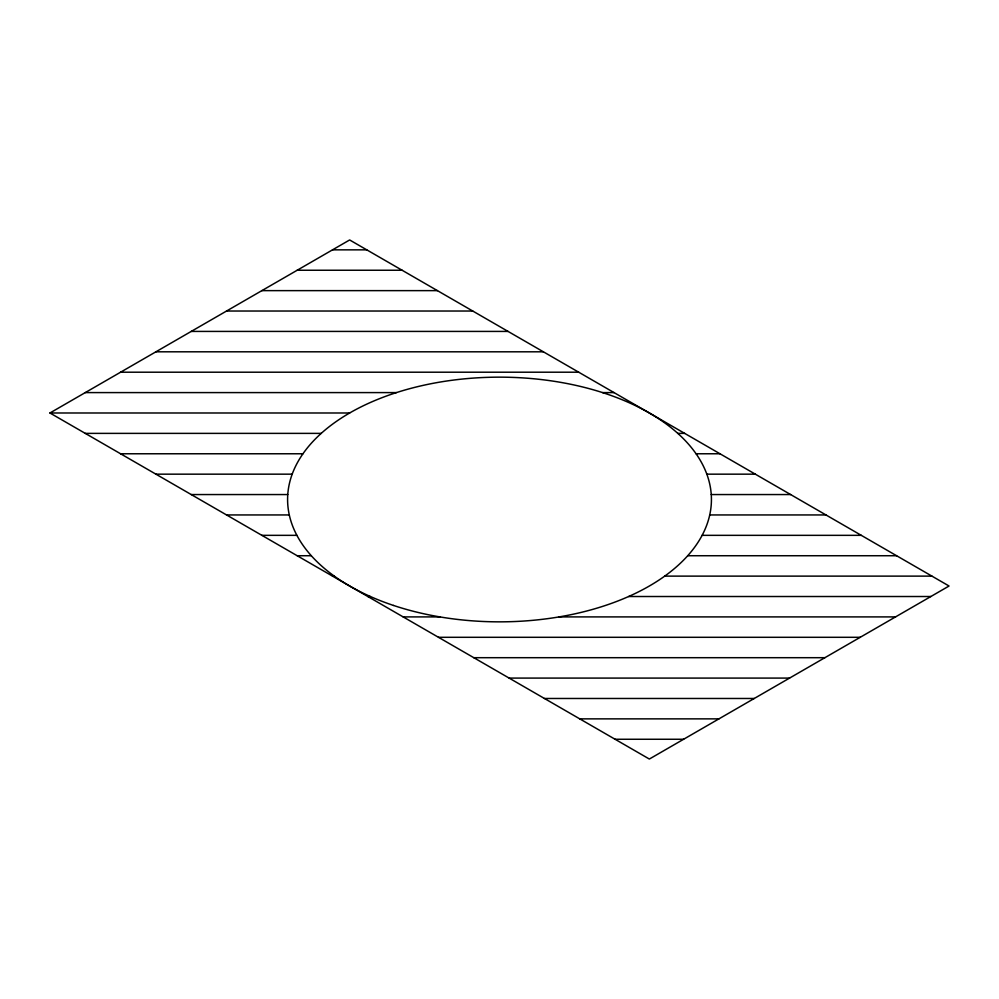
<?xml version="1.0" encoding="UTF-8"?>
<svg xmlns="http://www.w3.org/2000/svg" width="999" height="999" viewBox="0 0 999 999"><rect width="100%" height="100%" fill="white"/><g stroke="black" fill="none" stroke-linecap="round" stroke-linejoin="round"><path stroke-width="1.5" d="M49.95 412.987L349.65 239.96L949.05 586.013L649.35 759.04L49.95 412.987L349.65 412.987M332.505 249.85L366.795 249.85M297.19 270.242L402.11 270.242M261.875 290.634L437.425 290.634M226.548 311.026L472.752 311.026M191.234 331.418L508.066 331.418M155.906 351.81L543.394 351.81M120.592 372.202L578.708 372.202M85.265 392.595L396.441 392.595M602.559 392.595L614.035 392.595M85.265 433.379L321.191 433.379M677.809 433.379L684.665 433.379M120.592 453.771L302.934 453.771M696.066 453.771L719.992 453.771M155.906 474.163L292.17 474.163M706.83 474.163L755.306 474.163M191.234 494.555L287.749 494.555M711.251 494.555L790.634 494.555M226.548 514.947L289.273 514.947M709.727 514.947L825.948 514.947M261.875 535.339L296.878 535.339M702.122 535.339L861.275 535.339M297.19 555.731L311.288 555.731M687.712 555.731L896.59 555.731M332.505 576.123L334.278 576.123M664.722 576.123L931.905 576.123M367.832 596.515L370.367 596.515M628.633 596.515L930.868 596.515M403.146 616.907L439.847 616.907M559.153 616.907L895.554 616.907M438.474 637.3L860.226 637.3M473.788 657.692L824.912 657.692M509.115 678.084L789.585 678.084M544.43 698.476L754.27 698.476M579.745 718.868L718.955 718.868M615.072 739.26L683.628 739.26M393.544 605.456A211.925 122.353 0 0 0 711.425 499.5A211.925 122.353 0 0 0 393.544 393.544A211.925 122.353 0 0 0 393.544 605.456"/></g></svg>
